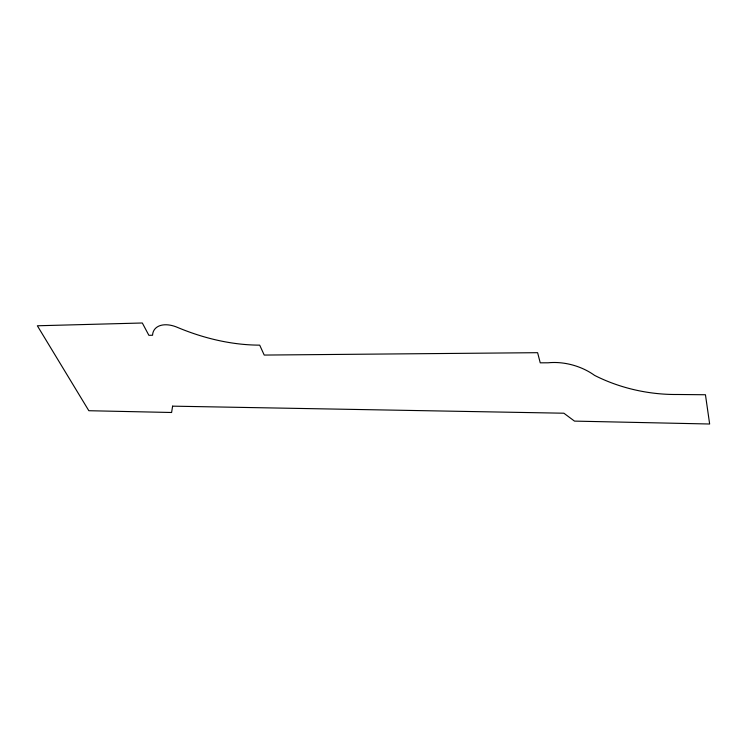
<?xml version="1.0" encoding="UTF-8"?>
<svg xmlns="http://www.w3.org/2000/svg" width="747" height="747" viewBox="0 0 747 747"><rect width="100%" height="100%" fill="white"/><g stroke="black" fill="none" stroke-linecap="round" stroke-linejoin="round"><path stroke-width="1.12" d="M172.594 406.153L171.605 412.493L88.837 410.719L37.35 325.776L142.322 322.993L148.877 335.319L152.556 335.244A25.333 15.65 33.9 0 1 177.879 327.569A205.434 144.675 39.8 0 0 259.695 345.142L264.214 355.068L537.607 352.687L540.24 362.827L548.074 362.799A50.03 34.521 16.1 0 1 594.575 375.386A139.353 105.476 8.5 0 0 677.408 394.491L705.448 394.752L709.65 424.007L574.499 421.112L563.864 413.212L172.594 406.153"/></g></svg>
